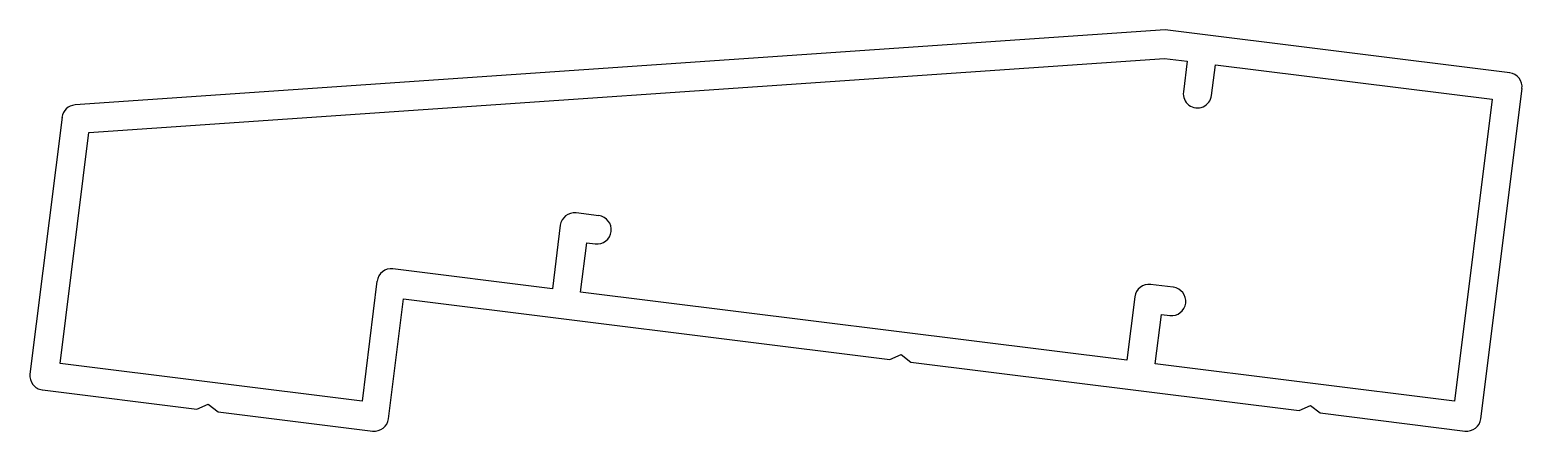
# Model space of a CAD drawing. Extents: x -54 to 51, y 7 to 35.
import ezdxf

# ---------------------------------------------------------------- set-up
doc = ezdxf.new("R2010")
doc.units = 0
doc.layers.get('0').update_dxf_attribs({"linetype": 'CONTINUOUS'})

msp = doc.modelspace()

# ---------------------------------------------------------------- linework, layer by layer
for p, q in [((25.52, 34.93), (-51.12, 29.65)), ((49.73, 31.91), (25.52, 34.93)), ((-50.16, 27.71), (25.46, 32.92)), ((25.46, 32.92), (27.05, 32.73)), ((27.05, 32.73), (26.79, 30.57)), ((28.77, 30.32), (29.04, 32.48)), ((29.04, 32.48), (48.49, 30.05)), ((47.7, 7.58), (50.6, 30.8)), ((48.49, 30.05), (45.84, 8.82)), ((-52.04, 28.78), (-54.29, 10.72)), ((-52.18, 11.46), (-50.16, 27.71)), ((-14.31, 21.86), (-15.9, 22.06)), ((-17.01, 21.19), (-17.57, 16.72)), ((-15.58, 16.48), (-15.15, 19.95)), ((-15.15, 19.95), (-14.55, 19.87)), ((-17.57, 16.72), (-28.78, 18.12)), ((-29.9, 17.25), (-30.95, 8.82)), ((26.08, 16.82), (24.49, 17.02)), ((-29.09, 7.58), (-28.04, 16.01)), ((-28.04, 16.01), (6.15, 11.75)), ((22.82, 11.69), (-15.58, 16.48)), ((23.38, 16.15), (22.82, 11.69)), ((24.8, 11.44), (25.24, 14.91)), ((25.24, 14.91), (25.83, 14.84)), ((6.15, 11.75), (6.95, 12.09)), ((6.95, 12.09), (7.64, 11.56)), ((7.64, 11.56), (34.93, 8.16)), ((-30.95, 8.82), (-52.18, 11.46)), ((45.84, 8.82), (24.8, 11.44)), ((-53.42, 9.6), (-42.56, 8.25)), ((-42.56, 8.25), (-41.76, 8.59)), ((-41.76, 8.59), (-41.07, 8.06)), ((34.93, 8.16), (35.72, 8.5)), ((35.72, 8.5), (36.41, 7.98)), ((-41.07, 8.06), (-30.2, 6.71)), ((36.41, 7.98), (46.59, 6.71))]:
    msp.add_line(p, q)
for centre, start, end in [((49.6, 30.92), 352.8935, 82.8935), ((27.78, 30.44), 172.8935, 352.8935), ((-51.05, 28.65), 93.9423, 172.8935), ((-16.02, 21.06), 82.8935, 172.8935), ((-14.43, 20.87), 262.8935, 82.8935), ((-28.9, 17.13), 82.8935, 172.8935), ((24.37, 16.03), 82.8935, 172.8935), ((25.96, 15.83), 262.8935, 82.8935), ((-53.3, 10.6), 172.8935, 262.8935), ((-30.08, 7.7), 262.8935, 352.8935), ((46.71, 7.7), 262.8935, 352.8935)]:
    msp.add_arc(centre, 1, start, end)

doc.saveas('drawing.dxf')
